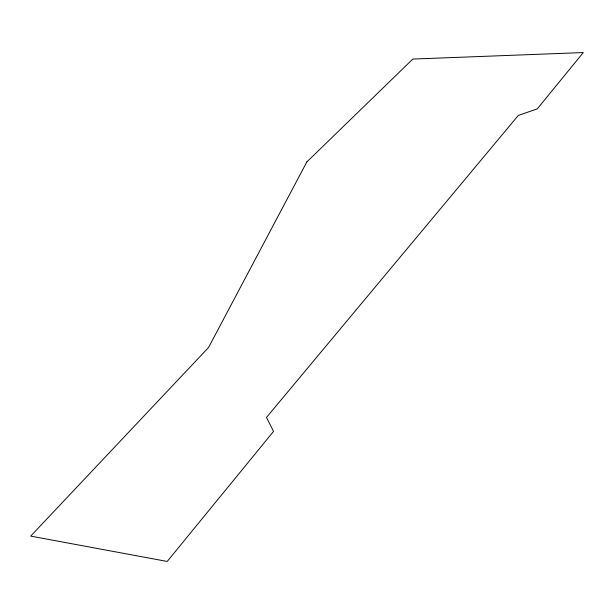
<?xml version="1.0" encoding="UTF-8"?>
<svg xmlns="http://www.w3.org/2000/svg" width="614" height="614" viewBox="0 0 614 614"><rect width="100%" height="100%" fill="white"/><g stroke="black" fill="none" stroke-linecap="round" stroke-linejoin="round"><path stroke-width="0.92" d="M306.823 161.958L208.537 347.516L30.7 536.114L167.215 561.442L273.537 431.412L266.491 417.42L518.3 115.447L537.235 108.901L583.3 52.558L412.808 59.067L306.823 161.958"/></g></svg>
